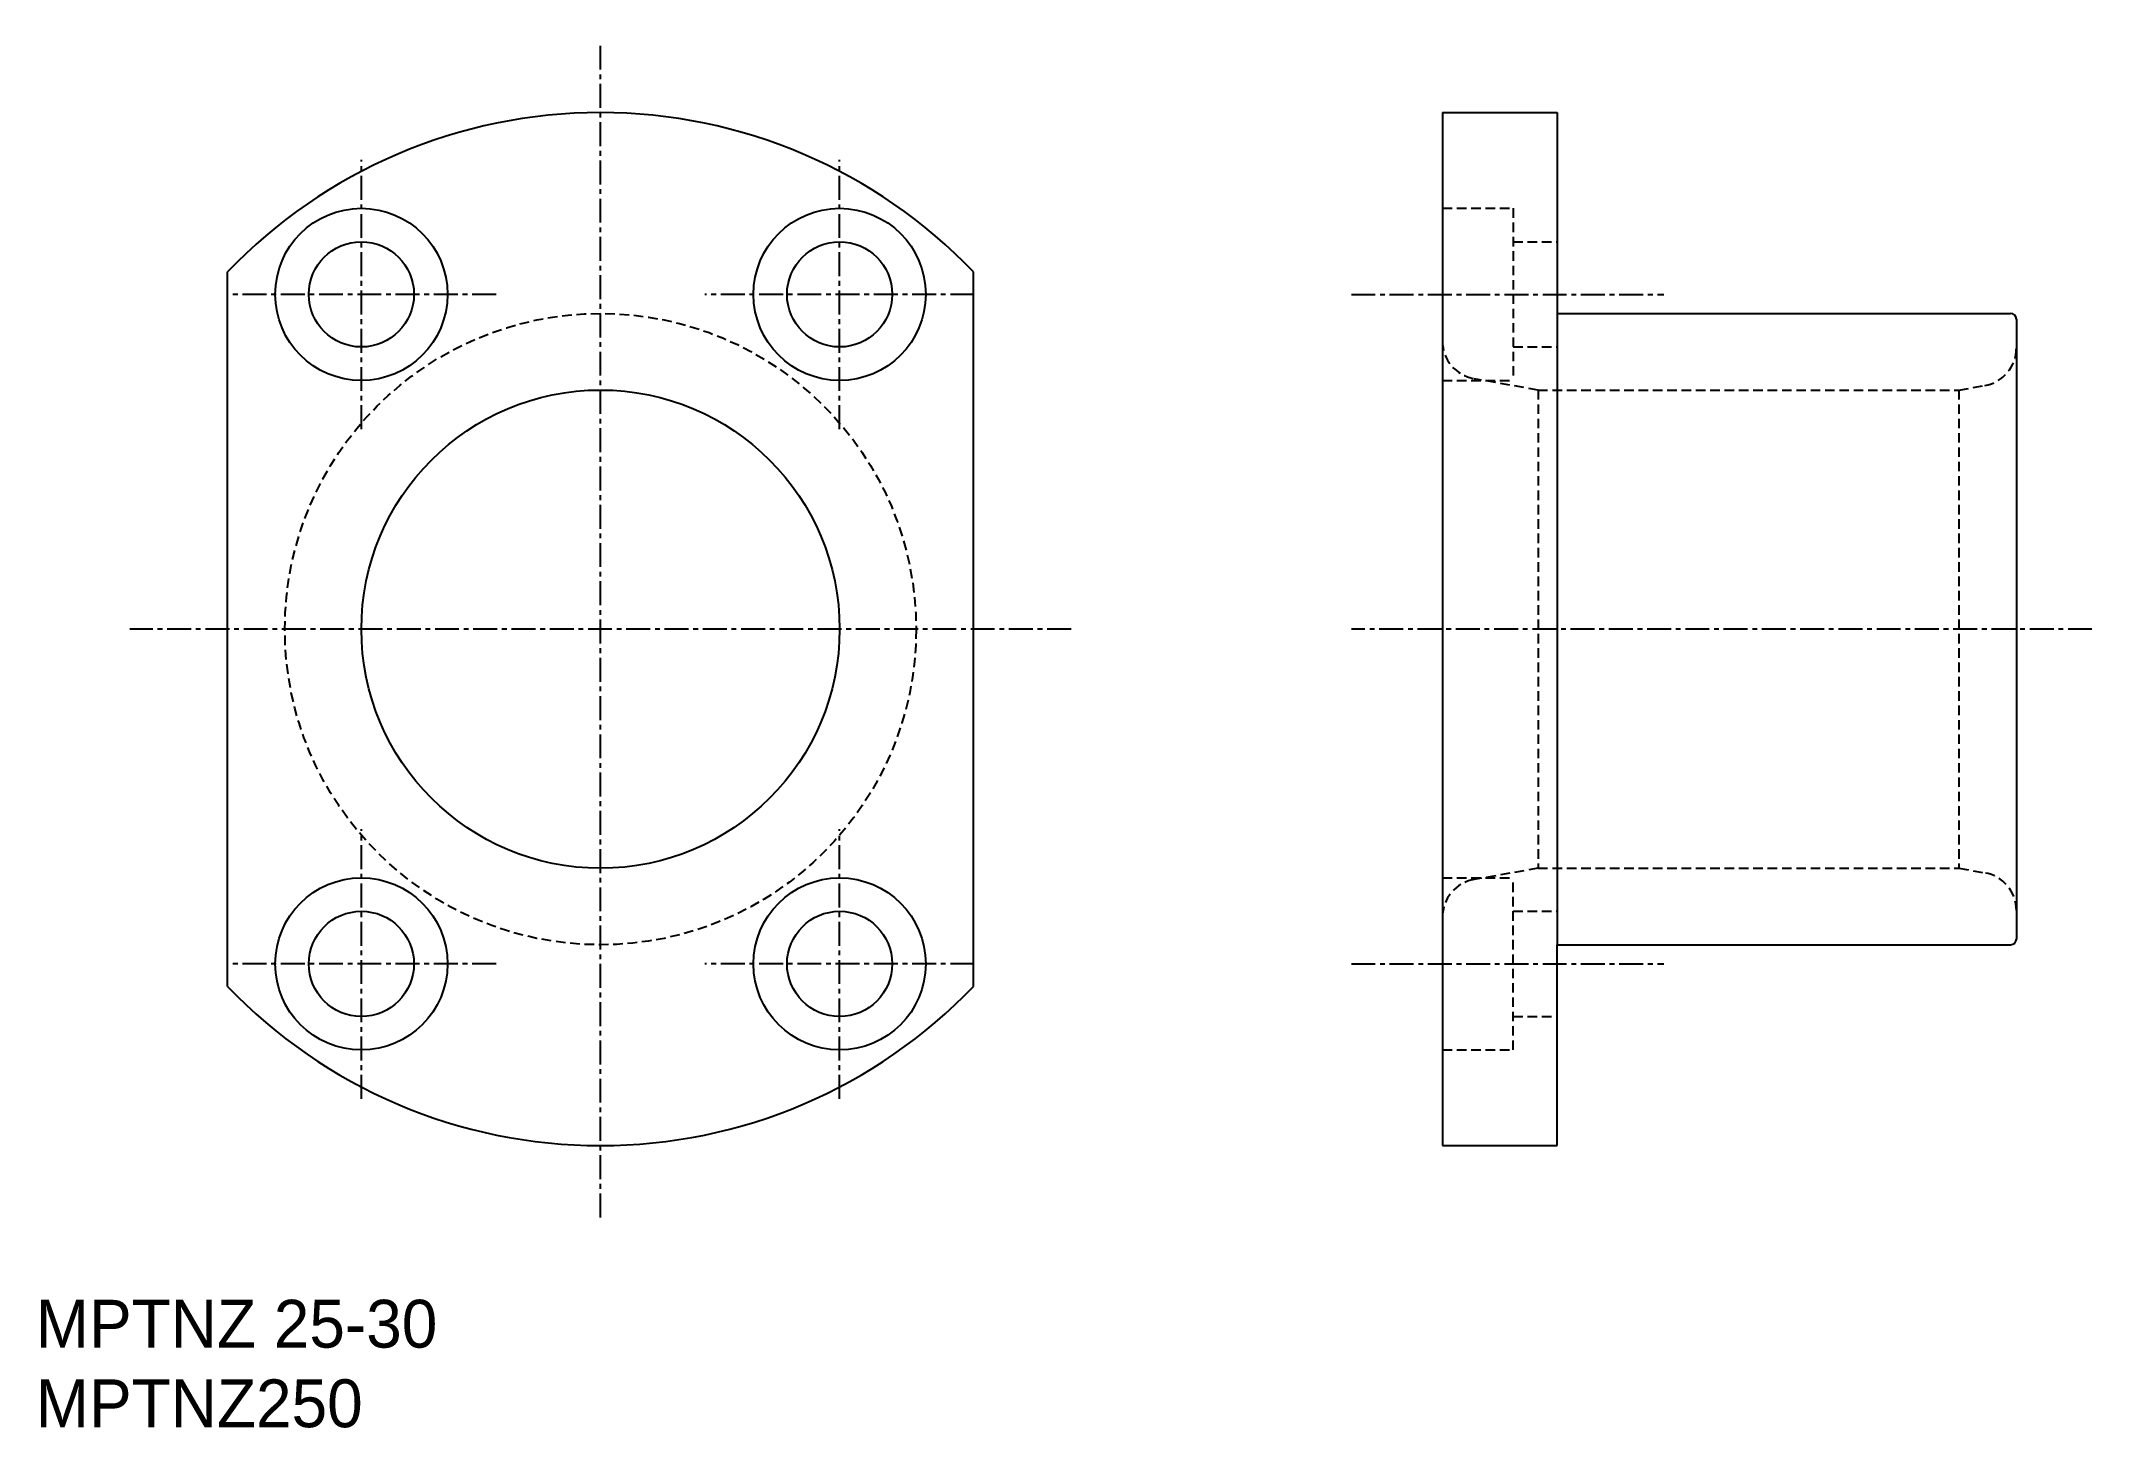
# Model space of a CAD drawing. Extents: x 172 to 279, y 65 to 137.
import ezdxf

# ---------------------------------------------------------------- set-up
doc = ezdxf.new("R2010")
doc.units = 0
doc.linetypes.add('CENTER', pattern=[2, 1.25, -0.25, 0.25, -0.25])
doc.linetypes.add('DASHED', pattern=[0.75, 0.5, -0.25])
doc.layers.get('0').update_dxf_attribs({"linetype": 'CONTINUOUS'})
doc.layers.add('CENTER', color=1, linetype='CENTER')

msp = doc.modelspace()

# ---------------------------------------------------------------- linework, layer by layer
at = {"color": 7, "linetype": 'CONTINUOUS'}
for p, q in [((244.77, 133.63), (244.77, 79.63)), ((244.77, 133.63), (250.77, 133.63)), ((250.77, 133.63), (250.77, 123.13)), ((181.26, 87.95), (181.26, 125.3)), ((220.26, 87.95), (220.26, 125.3)), ((250.77, 123.13), (250.77, 90.13)), ((250.77, 123.13), (274.47, 123.13)), ((274.77, 122.83), (274.77, 90.43)), ((250.77, 90.13), (274.47, 90.13)), ((250.77, 79.63), (250.77, 90.13)), ((244.77, 79.63), (250.77, 79.63))]:
    msp.add_line(p, q, dxfattribs=at)
at = {"color": 3, "linetype": 'DASHED'}
for p, q in [((244.77, 128.63), (248.47, 128.63)), ((248.47, 128.63), (248.47, 119.63)), ((248.47, 126.88), (250.77, 126.88)), ((248.47, 121.38), (250.77, 121.38)), ((244.77, 119.63), (248.47, 119.63)), ((249.77, 119.13), (246.42, 119.72)), ((249.77, 119.13), (271.77, 119.13)), ((249.77, 119.13), (249.77, 94.13)), ((271.77, 119.13), (273.12, 119.36)), ((271.77, 119.13), (271.77, 94.13)), ((244.77, 93.63), (248.47, 93.63)), ((249.77, 94.13), (246.42, 93.54)), ((248.47, 84.63), (248.47, 93.63)), ((249.77, 94.13), (271.77, 94.13)), ((271.77, 94.13), (273.12, 93.89)), ((248.47, 91.88), (250.77, 91.88)), ((248.47, 86.38), (250.77, 86.38)), ((244.77, 84.63), (248.47, 84.63))]:
    msp.add_line(p, q, dxfattribs=at)
at = {"color": 7, "linetype": 'CONTINUOUS'}
for centre, radius in [((188.26, 124.13), 4.5), ((213.26, 124.13), 4.5), ((188.26, 124.13), 2.75), ((213.26, 124.13), 2.75), ((200.76, 106.63), 12.5), ((188.26, 89.13), 4.5), ((213.26, 89.13), 4.5), ((188.26, 89.13), 2.75), ((213.26, 89.13), 2.75)]:
    msp.add_circle(centre, radius, dxfattribs=at)
at = {"color": 3, "linetype": 'DASHED'}
msp.add_circle((200.76, 106.63), 16.5, dxfattribs=at)
at = {"color": 7, "linetype": 'CONTINUOUS'}
for centre, radius, start, end in [((200.76, 106.63), 27, 43.7617, 136.2383), ((274.47, 122.83), 0.3, 0, 90), ((274.47, 90.43), 0.3, 270, 0), ((200.76, 106.63), 27, 223.7617, 316.2383)]:
    msp.add_arc(centre, radius, start, end, dxfattribs=at)
at = {"color": 3, "linetype": 'DASHED'}
for centre, start, end in [((246.77, 121.69), 180, 260), ((272.77, 121.33), 280, 0), ((246.77, 91.57), 100, 180), ((272.77, 91.92), 0, 80)]:
    msp.add_arc(centre, 2, start, end, dxfattribs=at)
at = {"layer": 'CENTER', "color": 1, "linetype": 'CENTER'}
for p, q in [((200.76, 75.88), (200.76, 137.37)), ((200.76, 75.88), (200.76, 137.37)), ((188.26, 117.08), (188.26, 131.17)), ((213.26, 117.08), (213.26, 131.17)), ((195.3, 124.13), (181.22, 124.13)), ((220.3, 124.13), (206.22, 124.13)), ((240.01, 124.13), (256.35, 124.13)), ((225.36, 106.63), (176.16, 106.63)), ((278.72, 106.63), (240.01, 106.63)), ((188.26, 82.08), (188.26, 96.17)), ((213.26, 82.08), (213.26, 96.17)), ((195.3, 89.13), (181.22, 89.13)), ((220.3, 89.13), (206.22, 89.13)), ((240.01, 89.13), (256.35, 89.13))]:
    msp.add_line(p, q, dxfattribs=at)

# ---------------------------------------------------------------- texts
at = {"color": 7, "linetype": 'CONTINUOUS'}
for s, p in [('MPTNZ 25-30', (171.24, 69.07)), ('MPTNZ250', (171.24, 64.91))]:
    msp.add_text(s, height=2.5, dxfattribs=at).set_placement(p)

doc.saveas('drawing.dxf')
